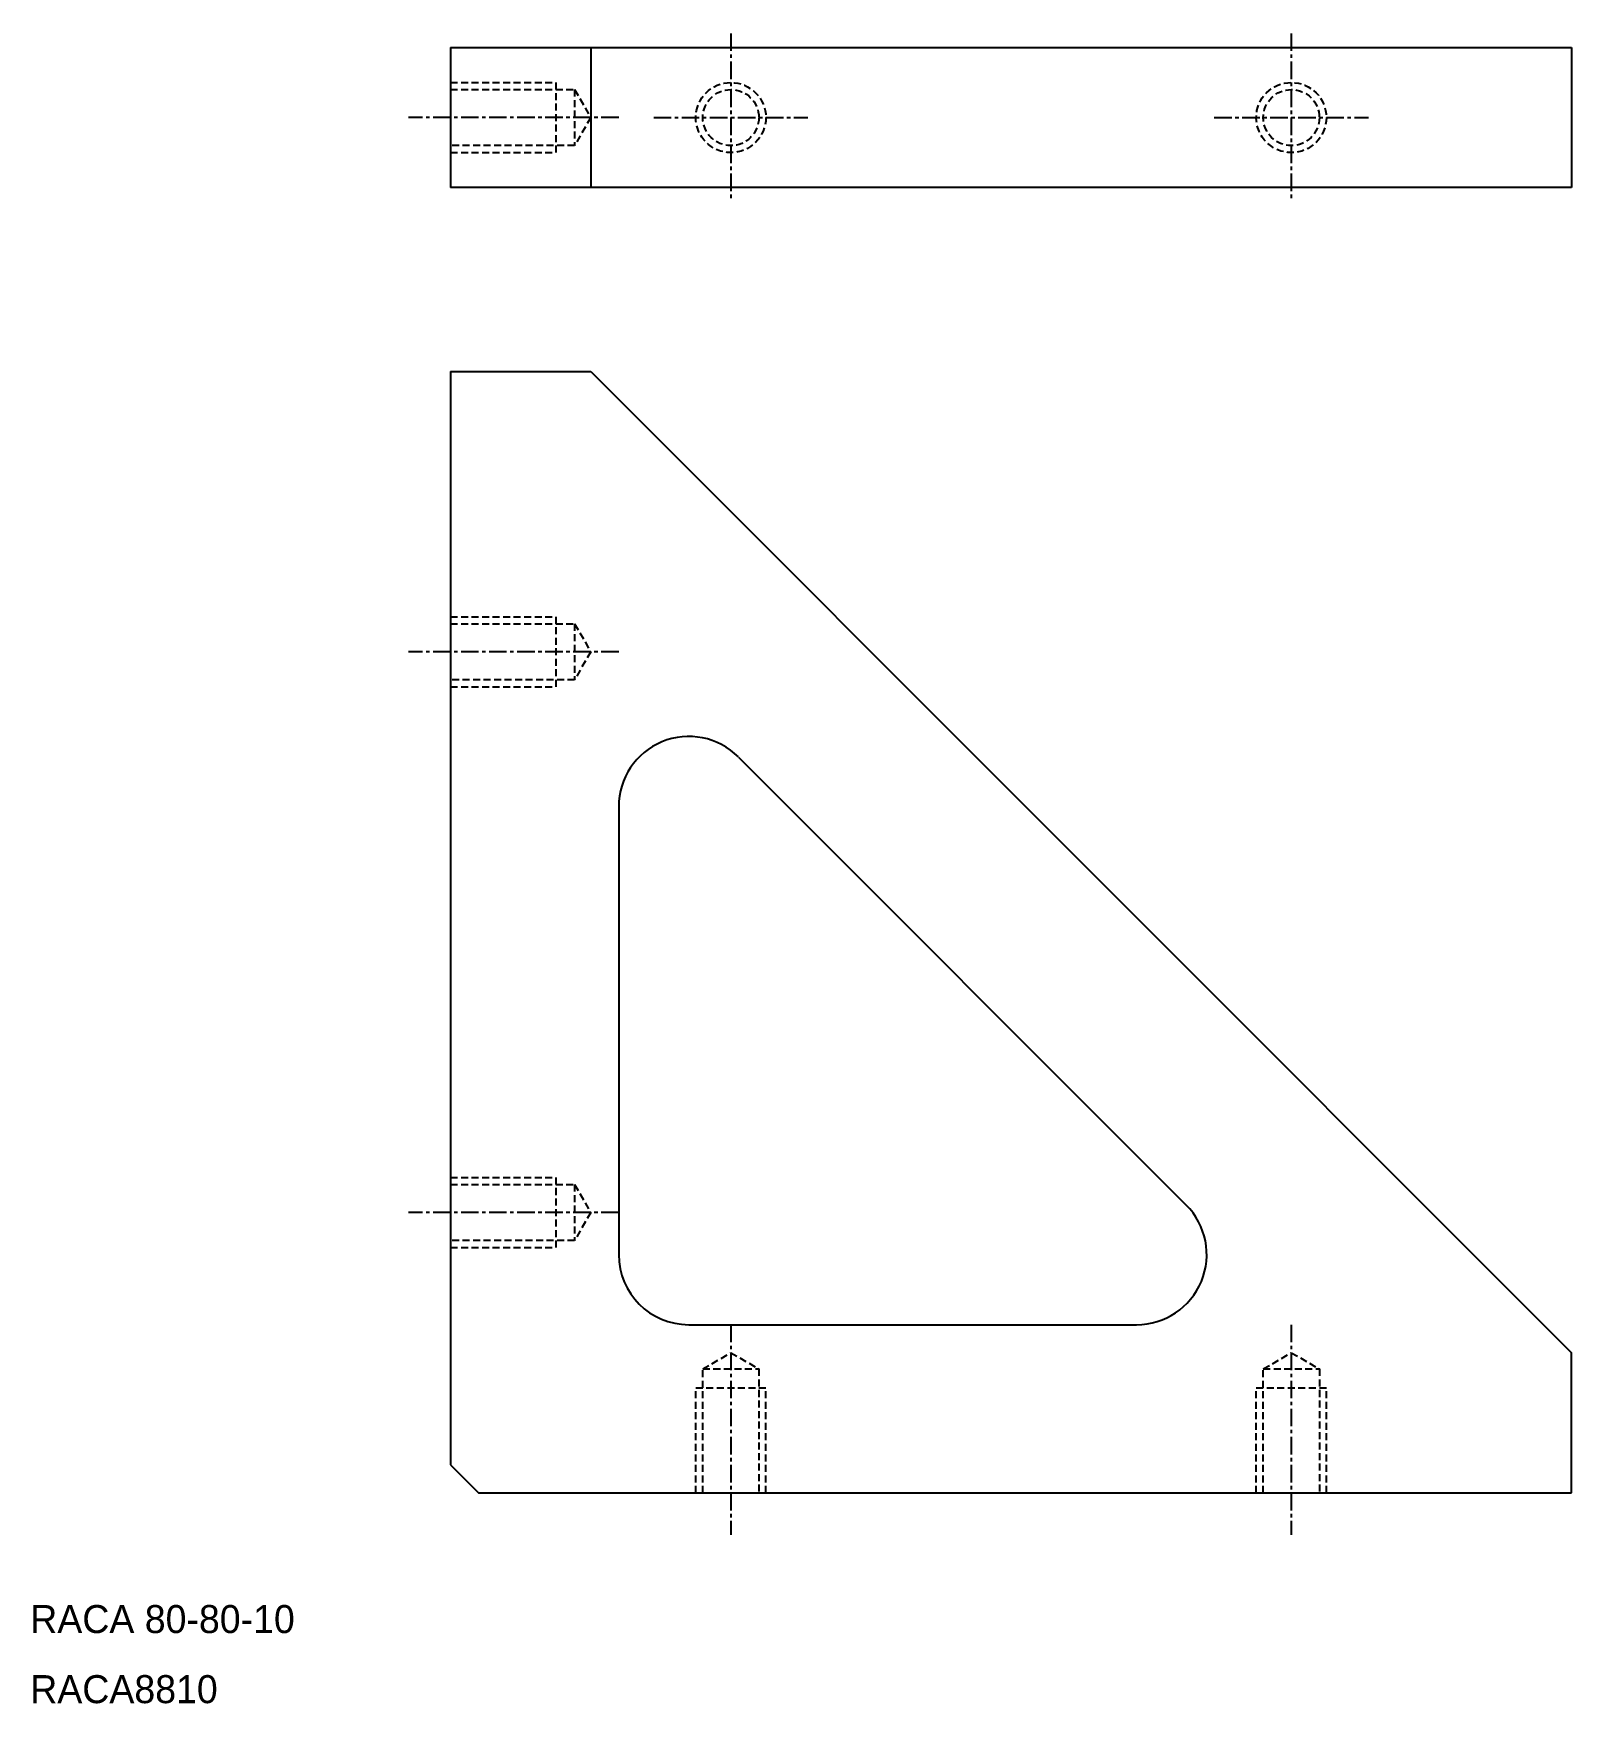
# Model space of a CAD drawing. Extents: x 8279 to 8389, y -290 to -171.
import ezdxf

# ---------------------------------------------------------------- set-up
doc = ezdxf.new("R2010")
doc.units = 0
doc.linetypes.add('CENTER', pattern=[2, 1.25, -0.25, 0.25, -0.25])
doc.linetypes.add('DASHED', pattern=[0.75, 0.5, -0.25])
doc.layers.get('0').update_dxf_attribs({"linetype": 'CONTINUOUS'})
doc.layers.add('CENTER', color=1, linetype='CENTER')

msp = doc.modelspace()

# ---------------------------------------------------------------- linework, layer by layer
at = {"color": 7, "linetype": 'CONTINUOUS'}
for p, q in [((8309.06, -171.94), (8309.06, -181.94)), ((8309.06, -171.94), (8389.06, -171.94)), ((8319.06, -171.94), (8319.06, -181.94)), ((8389.06, -171.94), (8389.06, -181.94)), ((8389.06, -181.94), (8309.06, -181.94)), ((8309.06, -195.05), (8319.06, -195.05)), ((8309.06, -195.05), (8309.06, -273.05)), ((8319.06, -195.05), (8389.06, -265.05)), ((8329.6, -222.56), (8361.56, -254.52)), ((8321.06, -226.09), (8321.06, -258.05)), ((8326.06, -263.05), (8358.02, -263.05)), ((8389.06, -275.05), (8389.06, -265.05)), ((8309.06, -273.05), (8311.06, -275.05)), ((8311.06, -275.05), (8389.06, -275.05))]:
    msp.add_line(p, q, dxfattribs=at)
at = {"color": 3, "linetype": 'DASHED'}
for p, q in [((8309.06, -174.44), (8316.56, -174.44)), ((8309.06, -174.94), (8317.91, -174.94)), ((8316.56, -174.44), (8316.56, -179.44)), ((8317.91, -174.94), (8317.91, -178.94)), ((8317.91, -174.94), (8319.06, -176.94)), ((8319.06, -176.94), (8317.91, -178.94)), ((8317.91, -178.94), (8309.06, -178.94)), ((8309.06, -179.44), (8316.56, -179.44)), ((8309.06, -212.55), (8316.56, -212.55)), ((8309.06, -213.05), (8317.91, -213.05)), ((8316.56, -212.55), (8316.56, -217.55)), ((8317.91, -213.05), (8317.91, -217.05)), ((8317.91, -213.05), (8319.06, -215.05)), ((8319.06, -215.05), (8317.91, -217.05)), ((8317.91, -217.05), (8309.06, -217.05)), ((8309.06, -217.55), (8316.56, -217.55)), ((8309.06, -252.55), (8316.56, -252.55)), ((8316.56, -252.55), (8316.56, -257.55)), ((8309.06, -253.05), (8317.91, -253.05)), ((8317.91, -253.05), (8319.06, -255.05)), ((8317.91, -253.05), (8317.91, -257.05)), ((8319.06, -255.05), (8317.91, -257.05)), ((8317.91, -257.05), (8309.06, -257.05)), ((8309.06, -257.55), (8316.56, -257.55)), ((8327.06, -266.21), (8329.06, -265.05)), ((8329.06, -265.05), (8331.06, -266.21)), ((8367.06, -266.21), (8369.06, -265.05)), ((8369.06, -265.05), (8371.06, -266.21)), ((8327.06, -275.05), (8327.06, -266.21)), ((8327.06, -266.21), (8331.06, -266.21)), ((8331.06, -266.21), (8331.06, -275.05)), ((8367.06, -275.05), (8367.06, -266.21)), ((8367.06, -266.21), (8371.06, -266.21)), ((8371.06, -266.21), (8371.06, -275.05)), ((8326.56, -275.05), (8326.56, -267.55)), ((8326.56, -267.55), (8331.56, -267.55)), ((8331.56, -275.05), (8331.56, -267.55)), ((8366.56, -275.05), (8366.56, -267.55)), ((8366.56, -267.55), (8371.56, -267.55)), ((8371.56, -275.05), (8371.56, -267.55))]:
    msp.add_line(p, q, dxfattribs=at)
for centre, radius in [((8329.06, -176.94), 2.5), ((8329.06, -176.94), 2), ((8369.06, -176.94), 2.5), ((8369.06, -176.94), 2)]:
    msp.add_circle(centre, radius, dxfattribs=at)
at = {"color": 7, "linetype": 'CONTINUOUS'}
for centre, start, end in [((8326.06, -226.09), 45, 180), ((8358.02, -258.05), 270, 45), ((8326.06, -258.05), 180, 270)]:
    msp.add_arc(centre, 5, start, end, dxfattribs=at)
at = {"layer": 'CENTER', "color": 1, "linetype": 'CENTER'}
for p, q in [((8329.06, -170.94), (8329.06, -182.94)), ((8369.06, -170.94), (8369.06, -182.94)), ((8321.06, -176.94), (8306.06, -176.94)), ((8321.06, -176.94), (8306.06, -176.94)), ((8323.56, -176.94), (8334.56, -176.94)), ((8363.56, -176.94), (8374.56, -176.94)), ((8321.06, -215.05), (8306.06, -215.05)), ((8321.06, -255.05), (8306.06, -255.05)), ((8329.06, -263.05), (8329.06, -278.05)), ((8369.06, -263.05), (8369.06, -278.05))]:
    msp.add_line(p, q, dxfattribs=at)

# ---------------------------------------------------------------- texts
at = {"color": 7, "linetype": 'CONTINUOUS'}
for s, p in [('RACA 80-80-10', (8279.06, -285.05)), ('RACA8810', (8279.06, -290.05))]:
    msp.add_text(s, height=2, dxfattribs=at).set_placement(p)

doc.saveas('drawing.dxf')
